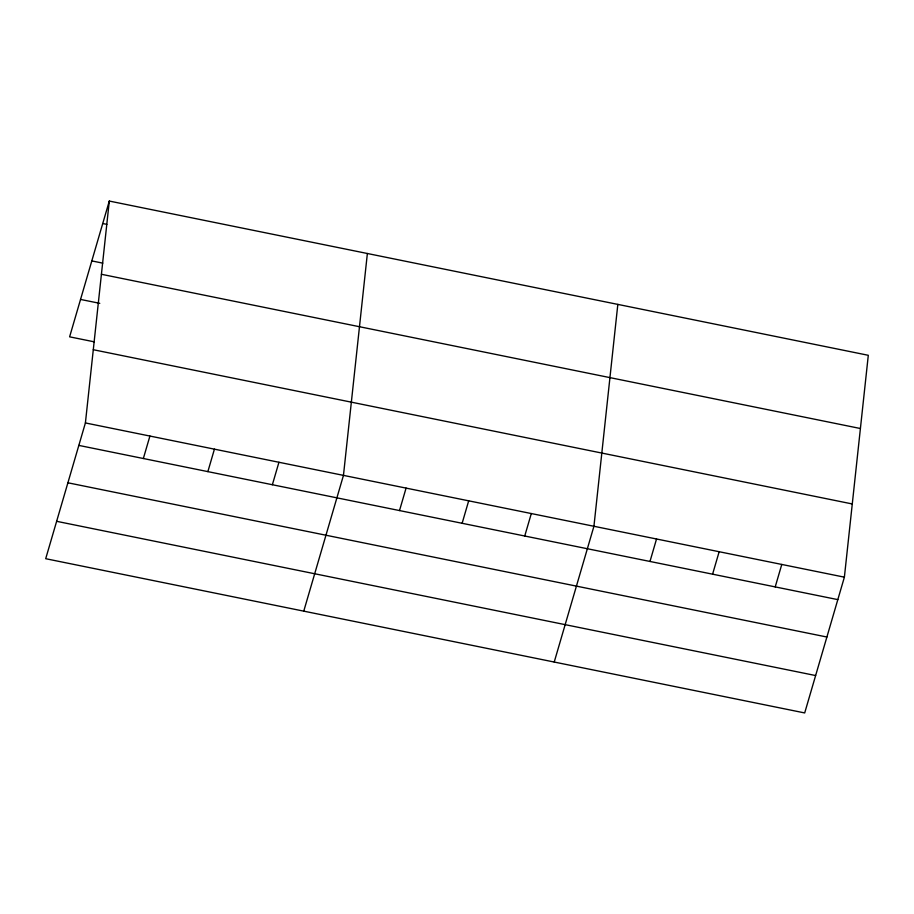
<?xml version="1.0" encoding="UTF-8"?>
<svg xmlns="http://www.w3.org/2000/svg" width="914" height="914" viewBox="0 0 914 914"><rect width="100%" height="100%" fill="white"/><g stroke="black" fill="none" stroke-linecap="round" stroke-linejoin="round"><path stroke-width="1.37" d="M85.402 422.942L109.303 201.057L868.3 355.295L844.387 577.168L804.697 712.943L45.7 558.705L85.402 422.942L844.387 577.168M367.371 253.498L343.458 475.383L303.756 611.146M617.83 304.396L593.929 526.281L554.227 662.044M109.303 201.057L69.613 336.832L94.313 341.847M143.349 458.508L149.919 436.047M207.866 471.624L214.424 449.162M272.372 484.728L278.941 462.267M399.509 510.56L406.079 488.099M462.13 523.288L468.688 500.826M524.739 536.015L531.308 513.554M649.98 561.459L656.538 538.997M712.589 574.186L719.158 551.725M775.209 586.914L781.778 564.452M102.745 223.519L106.858 224.353M91.811 260.913L102.791 263.141M101.42 274.28L860.405 428.517M80.546 299.438L99.763 303.334M93.285 349.719L852.282 503.957M78.833 445.404L837.83 599.63M67.899 482.786L826.896 637.024M56.634 521.311L815.631 675.549"/></g></svg>
